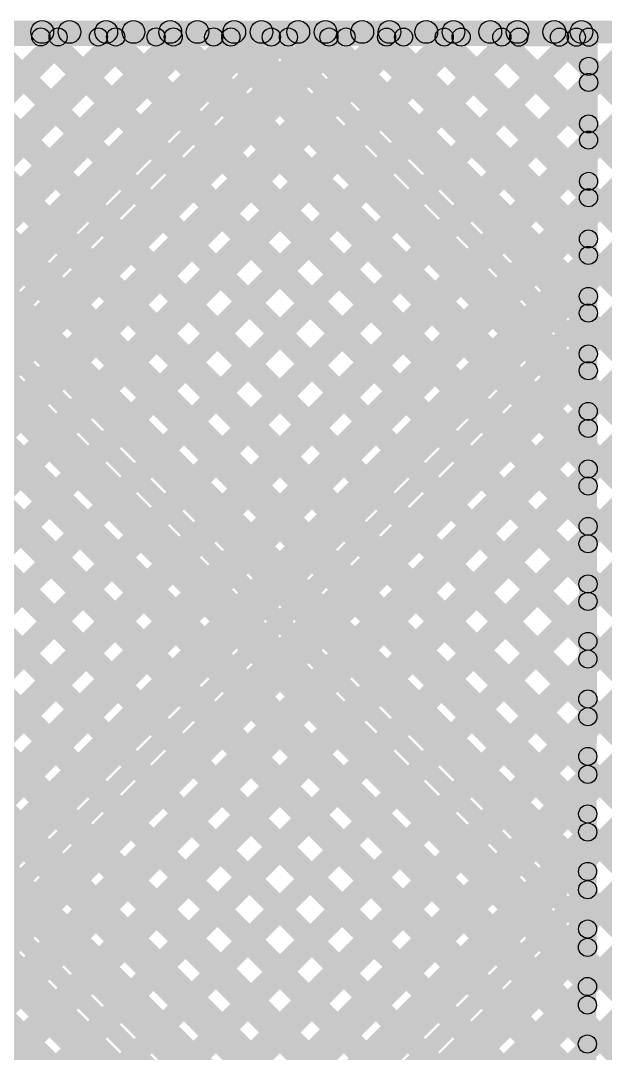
# Model space of a CAD drawing. Header units: millimetres. Extents: x 0.02 to 3.53, y 0 to 2.66.
# Drawn here: x 1.7535 to 2.0119, y 2.2044 to 2.6609 of the extents above; entities that cross this region are included whole.
import ezdxf

# ---------------------------------------------------------------- set-up
doc = ezdxf.new("R2010")
doc.units = ezdxf.units.MM
doc.header["$MEASUREMENT"] = 0
doc.layers.add('BottomLayer', color=5, linetype='Continuous')
doc.layers.add('TopLayer', color=1, linetype='Continuous')

msp = doc.modelspace()

# ---------------------------------------------------------------- hatches: boundary and pattern name
at = {"layer": 'BottomLayer'}
for points in [[(0.1, 2.65091), (0.1, 2.66091), (3.44331, 2.66091), (3.44331, 2.65091)], [(0.10229, 2.65044), (0.1023, 2.65844), (2.00453, 2.65761), (2.00453, 2.64961)], [(1.12857, 2.00233), (1.1215, 2.0094), (1.77154, 2.65944), (1.77861, 2.65237)], [(1.15686, 2.00233), (1.14978, 2.0094), (1.79982, 2.65944), (1.8069, 2.65237)], [(1.18514, 2.00233), (1.17807, 2.0094), (1.82811, 2.65944), (1.83518, 2.65237)], [(1.21342, 2.00233), (1.20635, 2.0094), (1.85639, 2.65944), (1.86346, 2.65237)], [(1.24125, 2.00187), (1.23418, 2.00894), (1.88468, 2.65944), (1.89175, 2.65237)], [(1.25573, 1.98807), (1.24866, 1.99514), (1.91296, 2.65944), (1.92003, 2.65237)], [(1.26247, 1.96653), (1.2554, 1.9736), (1.94125, 2.65944), (1.94832, 2.65237)], [(1.29076, 1.96653), (1.28369, 1.9736), (1.96953, 2.65944), (1.9766, 2.65237)], [(1.30695, 2.65237), (1.31403, 2.65944), (1.99987, 1.9736), (1.9928, 1.96653)], [(1.31904, 1.96653), (1.31197, 1.9736), (1.99781, 2.65944), (2.00489, 2.65237)], [(1.33524, 2.65237), (1.34231, 2.65944), (2.02815, 1.9736), (2.02108, 1.96653)], [(1.34733, 1.96653), (1.34026, 1.9736), (2.0261, 2.65944), (2.03317, 2.65237)], [(1.36352, 2.65237), (1.37059, 2.65944), (2.05644, 1.9736), (2.04937, 1.96653)], [(1.37561, 1.96653), (1.36854, 1.9736), (2.05438, 2.65944), (2.06145, 2.65237)], [(1.39181, 2.65237), (1.39888, 2.65944), (2.08472, 1.9736), (2.07765, 1.96653)], [(1.4039, 1.96653), (1.39682, 1.9736), (2.08267, 2.65944), (2.08974, 2.65237)], [(1.42009, 2.65237), (1.42716, 2.65944), (2.113, 1.9736), (2.10593, 1.96653)], [(1.43218, 1.96653), (1.42511, 1.9736), (2.11095, 2.65944), (2.11802, 2.65237)], [(1.44838, 2.65237), (1.45545, 2.65944), (2.14129, 1.9736), (2.13422, 1.96653)], [(1.46046, 1.96653), (1.45339, 1.9736), (2.13924, 2.65944), (2.14631, 2.65237)], [(1.47666, 2.65237), (1.48373, 2.65944), (2.16957, 1.9736), (2.1625, 1.96653)], [(1.48875, 1.96653), (1.48168, 1.9736), (2.16752, 2.65944), (2.17459, 2.65237)], [(1.50494, 2.65237), (1.51202, 2.65944), (2.19786, 1.9736), (2.19079, 1.96653)], [(1.51703, 1.96653), (1.50996, 1.9736), (2.1958, 2.65944), (2.20288, 2.65237)], [(1.53323, 2.65237), (1.5403, 2.65944), (2.22614, 1.9736), (2.21907, 1.96653)], [(1.54532, 1.96653), (1.53825, 1.9736), (2.22409, 2.65944), (2.23116, 2.65237)], [(1.56151, 2.65237), (1.56858, 2.65944), (2.25443, 1.9736), (2.24736, 1.96653)], [(1.5736, 1.96653), (1.56653, 1.9736), (2.25237, 2.65944), (2.25944, 2.65237)], [(1.5898, 2.65237), (1.59687, 2.65944), (2.28271, 1.9736), (2.27564, 1.96653)], [(1.60189, 1.96653), (1.59481, 1.9736), (2.28066, 2.65944), (2.28773, 2.65237)], [(1.61808, 2.65237), (1.62515, 2.65944), (2.311, 1.9736), (2.30392, 1.96653)], [(1.63017, 1.96653), (1.6231, 1.9736), (2.30894, 2.65944), (2.31601, 2.65237)], [(1.64637, 2.65237), (1.65344, 2.65944), (2.33928, 1.9736), (2.33221, 1.96653)], [(1.65845, 1.96653), (1.65138, 1.9736), (2.33723, 2.65944), (2.3443, 2.65237)], [(1.67465, 2.65237), (1.68172, 2.65944), (2.36756, 1.9736), (2.36049, 1.96653)], [(1.68674, 1.96653), (1.67967, 1.9736), (2.36551, 2.65944), (2.37258, 2.65237)], [(1.70293, 2.65237), (1.71001, 2.65944), (2.39585, 1.9736), (2.38878, 1.96653)], [(1.71502, 1.96653), (1.70795, 1.9736), (2.39379, 2.65944), (2.40087, 2.65237)], [(1.73122, 2.65237), (1.73829, 2.65944), (2.42413, 1.9736), (2.41706, 1.96653)], [(1.74331, 1.96653), (1.73624, 1.9736), (2.42208, 2.65944), (2.42915, 2.65237)], [(1.7595, 2.65237), (1.76657, 2.65944), (2.45242, 1.9736), (2.44535, 1.96653)], [(1.77159, 1.96653), (1.76452, 1.9736), (2.45036, 2.65944), (2.45743, 2.65237)], [(1.78779, 2.65237), (1.79486, 2.65944), (2.4807, 1.9736), (2.47363, 1.96653)], [(1.81607, 2.65237), (1.82314, 2.65944), (2.50899, 1.9736), (2.50191, 1.96653)], [(1.84436, 2.65237), (1.85143, 2.65944), (2.53727, 1.9736), (2.5302, 1.96653)], [(1.87264, 2.65237), (1.87971, 2.65944), (2.56555, 1.9736), (2.55848, 1.96653)], [(1.90092, 2.65237), (1.908, 2.65944), (2.59384, 1.9736), (2.58677, 1.96653)], [(1.92921, 2.65237), (1.93628, 2.65944), (2.62212, 1.9736), (2.61505, 1.96653)], [(1.95749, 2.65237), (1.96456, 2.65944), (2.65041, 1.9736), (2.64334, 1.96653)], [(1.98578, 2.65237), (1.99285, 2.65944), (2.67869, 1.9736), (2.67162, 1.96653)], [(1.14892, 2.02692), (1.14326, 2.03258), (1.76722, 2.65654), (1.77288, 2.65088)], [(1.17436, 2.02691), (1.1687, 2.03256), (1.79267, 2.65653), (1.79833, 2.65087)], [(1.19981, 2.0269), (1.19415, 2.03255), (1.81811, 2.65652), (1.82377, 2.65086)], [(1.22525, 2.02689), (1.21959, 2.03254), (1.84356, 2.65651), (1.84921, 2.65085)], [(1.2507, 2.02687), (1.24504, 2.03253), (1.869, 2.6565), (1.87466, 2.65084)], [(1.27614, 2.02686), (1.27048, 2.03252), (1.89445, 2.65648), (1.9001, 2.65083)], [(1.30158, 2.02685), (1.29593, 2.03251), (1.91989, 2.65647), (1.92555, 2.65082)], [(1.30116, 2.65109), (1.30682, 2.65674), (1.93133, 2.03223), (1.92567, 2.02658)], [(1.32703, 2.02684), (1.32137, 2.0325), (1.94534, 2.65646), (1.95099, 2.65081)], [(1.32663, 2.65107), (1.33229, 2.65673), (1.9568, 2.03222), (1.95114, 2.02657)], [(1.35247, 2.02683), (1.34682, 2.03249), (1.97078, 2.65645), (1.97644, 2.65079)], [(1.3521, 2.65106), (1.35775, 2.65672), (1.98226, 2.03221), (1.97661, 2.02656)], [(1.37792, 2.02682), (1.37226, 2.03248), (1.99623, 2.65644), (2.00188, 2.65078)], [(1.37756, 2.65105), (1.38322, 2.65671), (2.00653, 2.0334), (2.00088, 2.02774)], [(1.37757, 2.65105), (1.38322, 2.65671), (2.00653, 2.0334), (2.00088, 2.02774)], [(1.40303, 2.65104), (1.40869, 2.6567), (2.00657, 2.05882), (2.00091, 2.05317)], [(1.4285, 2.65103), (1.43416, 2.65669), (2.0066, 2.08424), (2.00094, 2.07859)], [(1.45397, 2.65102), (1.45963, 2.65668), (2.00663, 2.10967), (2.00098, 2.10401)], [(1.47944, 2.65101), (1.48509, 2.65666), (2.00667, 2.13509), (2.00101, 2.12943)], [(1.5049, 2.651), (1.51056, 2.65665), (2.0067, 2.16051), (2.00105, 2.15485)], [(1.53037, 2.65099), (1.53603, 2.65664), (2.00674, 2.18593), (2.00108, 2.18028)], [(1.55584, 2.65097), (1.56149, 2.65663), (2.00677, 2.21135), (2.00111, 2.2057)], [(1.5813, 2.65096), (1.58696, 2.65662), (2.0068, 2.23678), (2.00115, 2.23112)], [(1.60677, 2.65095), (1.61243, 2.65661), (2.00684, 2.2622), (2.00118, 2.25654)], [(1.63224, 2.65094), (1.63789, 2.6566), (2.00687, 2.28762), (2.00121, 2.28196)], [(1.6577, 2.65093), (1.66336, 2.65659), (2.0069, 2.31304), (2.00125, 2.30739)], [(1.68317, 2.65092), (1.68883, 2.65658), (2.00694, 2.33846), (2.00128, 2.33281)], [(1.70864, 2.65091), (1.71429, 2.65657), (2.00697, 2.36389), (2.00132, 2.35823)], [(1.7341, 2.6509), (1.73976, 2.65655), (2.00701, 2.38931), (2.00135, 2.38365)], [(1.75957, 2.65089), (1.76523, 2.65654), (2.00704, 2.41473), (2.00138, 2.40907)], [(1.78504, 2.65088), (1.79069, 2.65653), (2.00707, 2.44015), (2.00142, 2.4345)], [(1.8105, 2.65086), (1.81616, 2.65652), (2.00711, 2.46558), (2.00145, 2.45992)], [(1.83597, 2.65085), (1.84163, 2.65651), (2.00714, 2.491), (2.00148, 2.48534)], [(1.86144, 2.65084), (1.8671, 2.6565), (2.00717, 2.51642), (2.00152, 2.51076)], [(1.88691, 2.65083), (1.89256, 2.65649), (2.00721, 2.54184), (2.00155, 2.53618)], [(1.91237, 2.65082), (1.91803, 2.65648), (2.00724, 2.56726), (2.00159, 2.56161)], [(1.93784, 2.65081), (1.9435, 2.65647), (2.00728, 2.59269), (2.00162, 2.58703)], [(1.96331, 2.6508), (1.96896, 2.65645), (2.00731, 2.61811), (2.00165, 2.61245)], [(1.98877, 2.65079), (1.99443, 2.65644), (2.00734, 2.64353), (2.00169, 2.63787)], [(2.0077, 2.02937), (1.9997, 2.02938), (2.00053, 2.65361), (2.00853, 2.6536)], [(1.40336, 2.02681), (1.39771, 2.03246), (2.00168, 2.63644), (2.00733, 2.63078)], [(1.42881, 2.0268), (1.42315, 2.03245), (2.00164, 2.61095), (2.0073, 2.60529)], [(1.45425, 2.02679), (1.4486, 2.03244), (2.00161, 2.58546), (2.00727, 2.5798)], [(1.4797, 2.02677), (1.47404, 2.03243), (2.00158, 2.55997), (2.00723, 2.55431)], [(1.50514, 2.02676), (1.49949, 2.03242), (2.00154, 2.53448), (2.0072, 2.52882)], [(1.53059, 2.02675), (1.52493, 2.03241), (2.00151, 2.50899), (2.00716, 2.50333)], [(1.55603, 2.02674), (1.55037, 2.0324), (2.00147, 2.4835), (2.00713, 2.47784)], [(1.58148, 2.02673), (1.57582, 2.03239), (2.00144, 2.45801), (2.0071, 2.45235)], [(1.60692, 2.02672), (1.60126, 2.03238), (2.00141, 2.43252), (2.00706, 2.42686)], [(1.63237, 2.02671), (1.62671, 2.03236), (2.00137, 2.40703), (2.00703, 2.40137)], [(1.65781, 2.0267), (1.65215, 2.03235), (2.00134, 2.38154), (2.007, 2.37588)], [(1.68326, 2.02669), (1.6776, 2.03234), (2.0013, 2.35605), (2.00696, 2.35039)], [(1.7087, 2.02667), (1.70304, 2.03233), (2.00127, 2.33056), (2.00693, 2.3249)], [(1.73414, 2.02666), (1.72849, 2.03232), (2.00124, 2.30507), (2.00689, 2.29941)], [(1.75959, 2.02665), (1.75393, 2.03231), (2.0012, 2.27958), (2.00686, 2.27392)], [(1.78503, 2.02664), (1.77938, 2.0323), (2.00117, 2.25409), (2.00683, 2.24843)], [(1.81048, 2.02663), (1.80482, 2.03229), (2.00114, 2.2286), (2.00679, 2.22294)]]:
    msp.add_hatch(color=5, dxfattribs=at).paths.add_polyline_path(points)
h = msp.add_hatch(color=5, dxfattribs=at)
edge = h.paths.add_edge_path()
edge.add_arc((1.76304, 2.65591), 0.005, 0, 360)
h = msp.add_hatch(color=5, dxfattribs=at)
edge = h.paths.add_edge_path()
edge.add_arc((1.7624, 2.65371), 0.004, 0, 360)
h = msp.add_hatch(color=5, dxfattribs=at)
edge = h.paths.add_edge_path()
edge.add_arc((1.77005, 2.65371), 0.004, 0, 360)
h = msp.add_hatch(color=5, dxfattribs=at)
edge = h.paths.add_edge_path()
edge.add_arc((1.77508, 2.65591), 0.005, 0, 360)
h = msp.add_hatch(color=5, dxfattribs=at)
edge = h.paths.add_edge_path()
edge.add_arc((1.78787, 2.6537), 0.004, 0, 360)
h = msp.add_hatch(color=5, dxfattribs=at)
edge = h.paths.add_edge_path()
edge.add_arc((1.79132, 2.65591), 0.005, 0, 360)
h = msp.add_hatch(color=5, dxfattribs=at)
edge = h.paths.add_edge_path()
edge.add_arc((1.7955, 2.6537), 0.004, 0, 360)
h = msp.add_hatch(color=5, dxfattribs=at)
edge = h.paths.add_edge_path()
edge.add_arc((1.80336, 2.65591), 0.005, 0, 360)
h = msp.add_hatch(color=5, dxfattribs=at)
edge = h.paths.add_edge_path()
edge.add_arc((1.81333, 2.65369), 0.004, 0, 360)
h = msp.add_hatch(color=5, dxfattribs=at)
edge = h.paths.add_edge_path()
edge.add_arc((1.81961, 2.65591), 0.005, 0, 360)
h = msp.add_hatch(color=5, dxfattribs=at)
edge = h.paths.add_edge_path()
edge.add_arc((1.82094, 2.65369), 0.004, 0, 360)
h = msp.add_hatch(color=5, dxfattribs=at)
edge = h.paths.add_edge_path()
edge.add_arc((1.83164, 2.65591), 0.005, 0, 360)
h = msp.add_hatch(color=5, dxfattribs=at)
edge = h.paths.add_edge_path()
edge.add_arc((1.8388, 2.65368), 0.004, 0, 360)
h = msp.add_hatch(color=5, dxfattribs=at)
edge = h.paths.add_edge_path()
edge.add_arc((1.84639, 2.65368), 0.004, 0, 360)
h = msp.add_hatch(color=5, dxfattribs=at)
edge = h.paths.add_edge_path()
edge.add_arc((1.84789, 2.65591), 0.005, 0, 360)
h = msp.add_hatch(color=5, dxfattribs=at)
edge = h.paths.add_edge_path()
edge.add_arc((1.85993, 2.65591), 0.005, 0, 360)
h = msp.add_hatch(color=5, dxfattribs=at)
edge = h.paths.add_edge_path()
edge.add_arc((1.86427, 2.65367), 0.004, 0, 360)
h = msp.add_hatch(color=5, dxfattribs=at)
edge = h.paths.add_edge_path()
edge.add_arc((1.87183, 2.65367), 0.004, 0, 360)
h = msp.add_hatch(color=5, dxfattribs=at)
edge = h.paths.add_edge_path()
edge.add_arc((1.87618, 2.65591), 0.005, 0, 360)
h = msp.add_hatch(color=5, dxfattribs=at)
edge = h.paths.add_edge_path()
edge.add_arc((1.88821, 2.65591), 0.005, 0, 360)
h = msp.add_hatch(color=5, dxfattribs=at)
edge = h.paths.add_edge_path()
edge.add_arc((1.88973, 2.65366), 0.004, 0, 360)
h = msp.add_hatch(color=5, dxfattribs=at)
edge = h.paths.add_edge_path()
edge.add_arc((1.89728, 2.65366), 0.004, 0, 360)
h = msp.add_hatch(color=5, dxfattribs=at)
edge = h.paths.add_edge_path()
edge.add_arc((1.90446, 2.65591), 0.005, 0, 360)
h = msp.add_hatch(color=5, dxfattribs=at)
edge = h.paths.add_edge_path()
edge.add_arc((1.9152, 2.65365), 0.004, 0, 360)
h = msp.add_hatch(color=5, dxfattribs=at)
edge = h.paths.add_edge_path()
edge.add_arc((1.9165, 2.65591), 0.005, 0, 360)
h = msp.add_hatch(color=5, dxfattribs=at)
edge = h.paths.add_edge_path()
edge.add_arc((1.92272, 2.65364), 0.004, 0, 360)
h = msp.add_hatch(color=5, dxfattribs=at)
edge = h.paths.add_edge_path()
edge.add_arc((1.93274, 2.65591), 0.005, 0, 360)
h = msp.add_hatch(color=5, dxfattribs=at)
edge = h.paths.add_edge_path()
edge.add_arc((1.94067, 2.65364), 0.004, 0, 360)
h = msp.add_hatch(color=5, dxfattribs=at)
edge = h.paths.add_edge_path()
edge.add_arc((1.94478, 2.65591), 0.005, 0, 360)
h = msp.add_hatch(color=5, dxfattribs=at)
edge = h.paths.add_edge_path()
edge.add_arc((1.94816, 2.65363), 0.004, 0, 360)
h = msp.add_hatch(color=5, dxfattribs=at)
edge = h.paths.add_edge_path()
edge.add_arc((1.96103, 2.65591), 0.005, 0, 360)
h = msp.add_hatch(color=5, dxfattribs=at)
edge = h.paths.add_edge_path()
edge.add_arc((1.96613, 2.65363), 0.004, 0, 360)
h = msp.add_hatch(color=5, dxfattribs=at)
edge = h.paths.add_edge_path()
edge.add_arc((1.97307, 2.65591), 0.005, 0, 360)
h = msp.add_hatch(color=5, dxfattribs=at)
edge = h.paths.add_edge_path()
edge.add_arc((1.97361, 2.65362), 0.004, 0, 360)
h = msp.add_hatch(color=5, dxfattribs=at)
edge = h.paths.add_edge_path()
edge.add_arc((1.98931, 2.65591), 0.005, 0, 360)
h = msp.add_hatch(color=5, dxfattribs=at)
edge = h.paths.add_edge_path()
edge.add_arc((1.9916, 2.65361), 0.004, 0, 360)
h = msp.add_hatch(color=5, dxfattribs=at)
edge = h.paths.add_edge_path()
edge.add_arc((1.99905, 2.65361), 0.004, 0, 360)
h = msp.add_hatch(color=5, dxfattribs=at)
edge = h.paths.add_edge_path()
edge.add_arc((2.00135, 2.65591), 0.005, 0, 360)
h = msp.add_hatch(color=5, dxfattribs=at)
edge = h.paths.add_edge_path()
edge.add_arc((2.00453, 2.65361), 0.004, 0, 360)
h = msp.add_hatch(color=5, dxfattribs=at)
edge = h.paths.add_edge_path()
edge.add_arc((2.00453, 2.65361), 0.004, 0, 360)
h = msp.add_hatch(color=5, dxfattribs=at)
edge = h.paths.add_edge_path()
edge.add_arc((2.00451, 2.6407), 0.004, 0, 360)
h = msp.add_hatch(color=5, dxfattribs=at)
edge = h.paths.add_edge_path()
edge.add_arc((2.00451, 2.63361), 0.004, 0, 360)
h = msp.add_hatch(color=5, dxfattribs=at)
edge = h.paths.add_edge_path()
edge.add_arc((2.00448, 2.61528), 0.004, 0, 360)
h = msp.add_hatch(color=5, dxfattribs=at)
edge = h.paths.add_edge_path()
edge.add_arc((2.00447, 2.60812), 0.004, 0, 360)
h = msp.add_hatch(color=5, dxfattribs=at)
edge = h.paths.add_edge_path()
edge.add_arc((2.00445, 2.58986), 0.004, 0, 360)
h = msp.add_hatch(color=5, dxfattribs=at)
edge = h.paths.add_edge_path()
edge.add_arc((2.00444, 2.58263), 0.004, 0, 360)
h = msp.add_hatch(color=5, dxfattribs=at)
edge = h.paths.add_edge_path()
edge.add_arc((2.00441, 2.56444), 0.004, 0, 360)
h = msp.add_hatch(color=5, dxfattribs=at)
edge = h.paths.add_edge_path()
edge.add_arc((2.0044, 2.55714), 0.004, 0, 360)
h = msp.add_hatch(color=5, dxfattribs=at)
edge = h.paths.add_edge_path()
edge.add_arc((2.00438, 2.53901), 0.004, 0, 360)
h = msp.add_hatch(color=5, dxfattribs=at)
edge = h.paths.add_edge_path()
edge.add_arc((2.00437, 2.53165), 0.004, 0, 360)
h = msp.add_hatch(color=5, dxfattribs=at)
edge = h.paths.add_edge_path()
edge.add_arc((2.00435, 2.51359), 0.004, 0, 360)
h = msp.add_hatch(color=5, dxfattribs=at)
edge = h.paths.add_edge_path()
edge.add_arc((2.00434, 2.50616), 0.004, 0, 360)
h = msp.add_hatch(color=5, dxfattribs=at)
edge = h.paths.add_edge_path()
edge.add_arc((2.00431, 2.48817), 0.004, 0, 360)
h = msp.add_hatch(color=5, dxfattribs=at)
edge = h.paths.add_edge_path()
edge.add_arc((2.0043, 2.48067), 0.004, 0, 360)
h = msp.add_hatch(color=5, dxfattribs=at)
edge = h.paths.add_edge_path()
edge.add_arc((2.00428, 2.46275), 0.004, 0, 360)
h = msp.add_hatch(color=5, dxfattribs=at)
edge = h.paths.add_edge_path()
edge.add_arc((2.00427, 2.45518), 0.004, 0, 360)
h = msp.add_hatch(color=5, dxfattribs=at)
edge = h.paths.add_edge_path()
edge.add_arc((2.00425, 2.43732), 0.004, 0, 360)
h = msp.add_hatch(color=5, dxfattribs=at)
edge = h.paths.add_edge_path()
edge.add_arc((2.00423, 2.42969), 0.004, 0, 360)
h = msp.add_hatch(color=5, dxfattribs=at)
edge = h.paths.add_edge_path()
edge.add_arc((2.00421, 2.4119), 0.004, 0, 360)
h = msp.add_hatch(color=5, dxfattribs=at)
edge = h.paths.add_edge_path()
edge.add_arc((2.0042, 2.4042), 0.004, 0, 360)
h = msp.add_hatch(color=5, dxfattribs=at)
edge = h.paths.add_edge_path()
edge.add_arc((2.00418, 2.38648), 0.004, 0, 360)
h = msp.add_hatch(color=5, dxfattribs=at)
edge = h.paths.add_edge_path()
edge.add_arc((2.00417, 2.37871), 0.004, 0, 360)
h = msp.add_hatch(color=5, dxfattribs=at)
edge = h.paths.add_edge_path()
edge.add_arc((2.00414, 2.36106), 0.004, 0, 360)
h = msp.add_hatch(color=5, dxfattribs=at)
edge = h.paths.add_edge_path()
edge.add_arc((2.00413, 2.35322), 0.004, 0, 360)
h = msp.add_hatch(color=5, dxfattribs=at)
edge = h.paths.add_edge_path()
edge.add_arc((2.00411, 2.33564), 0.004, 0, 360)
h = msp.add_hatch(color=5, dxfattribs=at)
edge = h.paths.add_edge_path()
edge.add_arc((2.0041, 2.32773), 0.004, 0, 360)
h = msp.add_hatch(color=5, dxfattribs=at)
edge = h.paths.add_edge_path()
edge.add_arc((2.00408, 2.31021), 0.004, 0, 360)
h = msp.add_hatch(color=5, dxfattribs=at)
edge = h.paths.add_edge_path()
edge.add_arc((2.00407, 2.30224), 0.004, 0, 360)
h = msp.add_hatch(color=5, dxfattribs=at)
edge = h.paths.add_edge_path()
edge.add_arc((2.00404, 2.28479), 0.004, 0, 360)
h = msp.add_hatch(color=5, dxfattribs=at)
edge = h.paths.add_edge_path()
edge.add_arc((2.00403, 2.27675), 0.004, 0, 360)
h = msp.add_hatch(color=5, dxfattribs=at)
edge = h.paths.add_edge_path()
edge.add_arc((2.00401, 2.25937), 0.004, 0, 360)
h = msp.add_hatch(color=5, dxfattribs=at)
edge = h.paths.add_edge_path()
edge.add_arc((2.004, 2.25126), 0.004, 0, 360)
h = msp.add_hatch(color=5, dxfattribs=at)
edge = h.paths.add_edge_path()
edge.add_arc((2.00398, 2.23395), 0.004, 0, 360)
h = msp.add_hatch(color=5, dxfattribs=at)
edge = h.paths.add_edge_path()
edge.add_arc((2.00396, 2.22577), 0.004, 0, 360)
h = msp.add_hatch(color=5, dxfattribs=at)
edge = h.paths.add_edge_path()
edge.add_arc((2.00394, 2.20853), 0.004, 0, 360)
at = {"layer": 'TopLayer'}
for points in [[(0.1, 2.65091), (0.1, 2.66091), (3.44331, 2.66091), (3.44331, 2.65091)], [(0.10229, 2.65044), (0.1023, 2.65844), (2.00453, 2.65761), (2.00453, 2.64961)], [(1.09113, 1.96488), (1.08405, 1.97196), (1.77154, 2.65944), (1.77861, 2.65237)], [(1.11941, 1.96488), (1.11234, 1.97196), (1.79982, 2.65944), (1.8069, 2.65237)], [(1.14753, 1.96472), (1.14046, 1.97179), (1.82811, 2.65944), (1.83518, 2.65237)], [(1.16674, 1.95565), (1.15967, 1.96272), (1.85639, 2.65944), (1.86346, 2.65237)], [(1.24125, 2.00187), (1.23418, 2.00894), (1.88468, 2.65944), (1.89175, 2.65237)], [(1.25573, 1.98807), (1.24866, 1.99514), (1.91296, 2.65944), (1.92003, 2.65237)], [(1.25659, 1.96064), (1.24951, 1.96771), (1.94125, 2.65944), (1.94832, 2.65237)], [(1.25659, 1.90407), (1.24951, 1.91114), (1.99781, 2.65944), (2.00489, 2.65237)], [(1.25659, 1.93235), (1.24951, 1.93942), (1.96953, 2.65944), (1.9766, 2.65237)], [(1.27835, 1.89755), (1.27127, 1.90462), (2.0261, 2.65944), (2.03317, 2.65237)], [(1.30873, 1.89965), (1.30166, 1.90672), (2.05438, 2.65944), (2.06145, 2.65237)], [(1.30695, 2.65237), (1.31403, 2.65944), (2.06924, 1.90423), (2.06217, 1.89715)], [(1.33795, 1.90058), (1.33087, 1.90765), (2.08267, 2.65944), (2.08974, 2.65237)], [(1.33524, 2.65237), (1.34231, 2.65944), (2.09484, 1.90691), (2.08777, 1.89984)], [(1.3653, 1.89965), (1.35823, 1.90672), (2.11095, 2.65944), (2.11802, 2.65237)], [(1.36352, 2.65237), (1.37059, 2.65944), (2.12312, 1.90691), (2.11605, 1.89984)], [(1.38407, 1.89013), (1.377, 1.89721), (2.13924, 2.65944), (2.14631, 2.65237)], [(1.38407, 1.86185), (1.377, 1.86892), (2.16752, 2.65944), (2.17459, 2.65237)], [(1.39181, 2.65237), (1.39888, 2.65944), (2.15141, 1.90691), (2.14433, 1.89984)], [(1.42009, 2.65237), (1.42716, 2.65944), (2.21612, 1.87049), (2.20905, 1.86341)], [(1.44715, 1.89665), (1.44008, 1.90372), (2.1958, 2.65944), (2.20288, 2.65237)], [(1.44838, 2.65237), (1.45545, 2.65944), (2.21612, 1.89877), (2.20905, 1.8917)], [(1.47544, 1.89665), (1.46836, 1.90372), (2.22409, 2.65944), (2.23116, 2.65237)], [(1.47666, 2.65237), (1.48373, 2.65944), (2.23926, 1.90391), (2.23219, 1.89684)], [(1.50372, 1.89665), (1.49665, 1.90372), (2.25237, 2.65944), (2.25944, 2.65237)], [(1.50494, 2.65237), (1.51202, 2.65944), (2.26754, 1.90391), (2.26047, 1.89684)], [(1.52332, 1.88796), (1.51625, 1.89503), (2.28066, 2.65944), (2.28773, 2.65237)], [(1.53323, 2.65237), (1.5403, 2.65944), (2.29583, 1.90391), (2.28876, 1.89684)], [(1.5516, 1.88796), (1.54453, 1.89503), (2.30894, 2.65944), (2.31601, 2.65237)], [(1.56151, 2.65237), (1.56858, 2.65944), (2.3328, 1.89523), (2.32573, 1.88816)], [(1.57161, 1.87969), (1.56454, 1.88676), (2.33723, 2.65944), (2.3443, 2.65237)], [(1.58551, 1.8653), (1.57844, 1.87237), (2.36551, 2.65944), (2.37258, 2.65237)], [(1.5897, 1.84121), (1.58263, 1.84828), (2.39379, 2.65944), (2.40087, 2.65237)], [(1.5897, 1.78464), (1.58263, 1.79171), (2.45036, 2.65944), (2.45743, 2.65237)], [(1.5897, 1.81292), (1.58263, 1.81999), (2.42208, 2.65944), (2.42915, 2.65237)], [(1.5898, 2.65237), (1.59687, 2.65944), (2.34751, 1.9088), (2.34044, 1.90173)], [(1.61808, 2.65237), (1.62515, 2.65944), (2.36166, 1.92294), (2.35459, 1.91587)], [(1.64637, 2.65237), (1.65344, 2.65944), (2.3834, 1.92948), (2.37633, 1.92241)], [(1.67465, 2.65237), (1.68172, 2.65944), (2.41168, 1.92948), (2.40461, 1.92241)], [(1.70293, 2.65237), (1.71001, 2.65944), (2.45463, 1.91482), (2.44756, 1.90775)], [(1.73122, 2.65237), (1.73829, 2.65944), (2.44591, 1.95182), (2.43884, 1.94475)], [(1.7595, 2.65237), (1.76657, 2.65944), (2.4581, 1.96792), (2.45103, 1.96085)], [(1.78779, 2.65237), (1.79486, 2.65944), (2.48114, 1.97316), (2.47407, 1.96609)], [(1.81607, 2.65237), (1.82314, 2.65944), (2.99267, 1.48991), (2.9856, 1.48284)], [(1.84436, 2.65237), (1.85143, 2.65944), (3.00693, 1.50394), (2.99986, 1.49687)], [(1.87264, 2.65237), (1.87971, 2.65944), (3.03507, 1.50408), (3.028, 1.49701)], [(1.90092, 2.65237), (1.908, 2.65944), (3.44684, 1.12059), (3.43977, 1.11352)], [(1.92921, 2.65237), (1.93628, 2.65944), (3.44684, 1.14888), (3.43977, 1.14181)], [(1.95749, 2.65237), (1.96456, 2.65944), (3.44684, 1.17716), (3.43977, 1.17009)], [(1.98578, 2.65237), (1.99285, 2.65944), (3.44684, 1.20545), (3.43977, 1.19838)], [(1.14892, 2.02692), (1.14326, 2.03258), (1.76722, 2.65654), (1.77288, 2.65088)], [(1.17436, 2.02691), (1.1687, 2.03256), (1.79267, 2.65653), (1.79833, 2.65087)], [(1.19981, 2.0269), (1.19415, 2.03255), (1.81811, 2.65652), (1.82377, 2.65086)], [(1.22525, 2.02689), (1.21959, 2.03254), (1.84356, 2.65651), (1.84921, 2.65085)], [(1.2507, 2.02687), (1.24504, 2.03253), (1.869, 2.6565), (1.87466, 2.65084)], [(1.27614, 2.02686), (1.27048, 2.03252), (1.89445, 2.65648), (1.9001, 2.65083)], [(1.30158, 2.02685), (1.29593, 2.03251), (1.91989, 2.65647), (1.92555, 2.65082)], [(1.30116, 2.65109), (1.30682, 2.65674), (1.93133, 2.03223), (1.92567, 2.02658)], [(1.32703, 2.02684), (1.32137, 2.0325), (1.94534, 2.65646), (1.95099, 2.65081)], [(1.32663, 2.65107), (1.33229, 2.65673), (1.9568, 2.03222), (1.95114, 2.02657)], [(1.35247, 2.02683), (1.34682, 2.03249), (1.97078, 2.65645), (1.97644, 2.65079)], [(1.3521, 2.65106), (1.35775, 2.65672), (1.98226, 2.03221), (1.97661, 2.02656)], [(1.37792, 2.02682), (1.37226, 2.03248), (1.99623, 2.65644), (2.00188, 2.65078)], [(1.37756, 2.65105), (1.38322, 2.65671), (2.00653, 2.0334), (2.00088, 2.02774)], [(1.37757, 2.65105), (1.38322, 2.65671), (2.00653, 2.0334), (2.00088, 2.02774)], [(1.40303, 2.65104), (1.40869, 2.6567), (2.00657, 2.05882), (2.00091, 2.05317)], [(1.4285, 2.65103), (1.43416, 2.65669), (2.0066, 2.08424), (2.00094, 2.07859)], [(1.45397, 2.65102), (1.45963, 2.65668), (2.00663, 2.10967), (2.00098, 2.10401)], [(1.47944, 2.65101), (1.48509, 2.65666), (2.00667, 2.13509), (2.00101, 2.12943)], [(1.5049, 2.651), (1.51056, 2.65665), (2.0067, 2.16051), (2.00105, 2.15485)], [(1.53037, 2.65099), (1.53603, 2.65664), (2.00674, 2.18593), (2.00108, 2.18028)], [(1.55584, 2.65097), (1.56149, 2.65663), (2.00677, 2.21135), (2.00111, 2.2057)], [(1.5813, 2.65096), (1.58696, 2.65662), (2.0068, 2.23678), (2.00115, 2.23112)], [(1.60677, 2.65095), (1.61243, 2.65661), (2.00684, 2.2622), (2.00118, 2.25654)], [(1.63224, 2.65094), (1.63789, 2.6566), (2.00687, 2.28762), (2.00121, 2.28196)], [(1.6577, 2.65093), (1.66336, 2.65659), (2.0069, 2.31304), (2.00125, 2.30739)], [(1.68317, 2.65092), (1.68883, 2.65658), (2.00694, 2.33846), (2.00128, 2.33281)], [(1.70864, 2.65091), (1.71429, 2.65657), (2.00697, 2.36389), (2.00132, 2.35823)], [(1.7341, 2.6509), (1.73976, 2.65655), (2.00701, 2.38931), (2.00135, 2.38365)], [(1.75957, 2.65089), (1.76523, 2.65654), (2.00704, 2.41473), (2.00138, 2.40907)], [(1.78504, 2.65088), (1.79069, 2.65653), (2.00707, 2.44015), (2.00142, 2.4345)], [(1.8105, 2.65086), (1.81616, 2.65652), (2.00711, 2.46558), (2.00145, 2.45992)], [(1.83597, 2.65085), (1.84163, 2.65651), (2.00714, 2.491), (2.00148, 2.48534)], [(1.86144, 2.65084), (1.8671, 2.6565), (2.00717, 2.51642), (2.00152, 2.51076)], [(1.88691, 2.65083), (1.89256, 2.65649), (2.00721, 2.54184), (2.00155, 2.53618)], [(1.91237, 2.65082), (1.91803, 2.65648), (2.00724, 2.56726), (2.00159, 2.56161)], [(1.93784, 2.65081), (1.9435, 2.65647), (2.00728, 2.59269), (2.00162, 2.58703)], [(1.96331, 2.6508), (1.96896, 2.65645), (2.00731, 2.61811), (2.00165, 2.61245)], [(1.98877, 2.65079), (1.99443, 2.65644), (2.00734, 2.64353), (2.00169, 2.63787)], [(2.0077, 2.02937), (1.9997, 2.02938), (2.00053, 2.65361), (2.00853, 2.6536)], [(1.40336, 2.02681), (1.39771, 2.03246), (2.00168, 2.63644), (2.00733, 2.63078)], [(1.42881, 2.0268), (1.42315, 2.03245), (2.00164, 2.61095), (2.0073, 2.60529)], [(1.45425, 2.02679), (1.4486, 2.03244), (2.00161, 2.58546), (2.00727, 2.5798)], [(1.4797, 2.02677), (1.47404, 2.03243), (2.00158, 2.55997), (2.00723, 2.55431)], [(1.50514, 2.02676), (1.49949, 2.03242), (2.00154, 2.53448), (2.0072, 2.52882)], [(1.53059, 2.02675), (1.52493, 2.03241), (2.00151, 2.50899), (2.00716, 2.50333)], [(1.55603, 2.02674), (1.55037, 2.0324), (2.00147, 2.4835), (2.00713, 2.47784)], [(1.58148, 2.02673), (1.57582, 2.03239), (2.00144, 2.45801), (2.0071, 2.45235)], [(1.60692, 2.02672), (1.60126, 2.03238), (2.00141, 2.43252), (2.00706, 2.42686)], [(1.63237, 2.02671), (1.62671, 2.03236), (2.00137, 2.40703), (2.00703, 2.40137)], [(1.65781, 2.0267), (1.65215, 2.03235), (2.00134, 2.38154), (2.007, 2.37588)], [(1.68326, 2.02669), (1.6776, 2.03234), (2.0013, 2.35605), (2.00696, 2.35039)], [(1.7087, 2.02667), (1.70304, 2.03233), (2.00127, 2.33056), (2.00693, 2.3249)], [(1.73414, 2.02666), (1.72849, 2.03232), (2.00124, 2.30507), (2.00689, 2.29941)], [(1.75959, 2.02665), (1.75393, 2.03231), (2.0012, 2.27958), (2.00686, 2.27392)], [(1.78503, 2.02664), (1.77938, 2.0323), (2.00117, 2.25409), (2.00683, 2.24843)], [(1.81048, 2.02663), (1.80482, 2.03229), (2.00114, 2.2286), (2.00679, 2.22294)]]:
    msp.add_hatch(color=1, dxfattribs=at).paths.add_polyline_path(points)
h = msp.add_hatch(color=1, dxfattribs=at)
edge = h.paths.add_edge_path()
edge.add_arc((1.76304, 2.65591), 0.005, 0, 360)
h = msp.add_hatch(color=1, dxfattribs=at)
edge = h.paths.add_edge_path()
edge.add_arc((1.7624, 2.65371), 0.004, 0, 360)
h = msp.add_hatch(color=1, dxfattribs=at)
edge = h.paths.add_edge_path()
edge.add_arc((1.77005, 2.65371), 0.004, 0, 360)
h = msp.add_hatch(color=1, dxfattribs=at)
edge = h.paths.add_edge_path()
edge.add_arc((1.77508, 2.65591), 0.005, 0, 360)
h = msp.add_hatch(color=1, dxfattribs=at)
edge = h.paths.add_edge_path()
edge.add_arc((1.78787, 2.6537), 0.004, 0, 360)
h = msp.add_hatch(color=1, dxfattribs=at)
edge = h.paths.add_edge_path()
edge.add_arc((1.79132, 2.65591), 0.005, 0, 360)
h = msp.add_hatch(color=1, dxfattribs=at)
edge = h.paths.add_edge_path()
edge.add_arc((1.7955, 2.6537), 0.004, 0, 360)
h = msp.add_hatch(color=1, dxfattribs=at)
edge = h.paths.add_edge_path()
edge.add_arc((1.80336, 2.65591), 0.005, 0, 360)
h = msp.add_hatch(color=1, dxfattribs=at)
edge = h.paths.add_edge_path()
edge.add_arc((1.81333, 2.65369), 0.004, 0, 360)
h = msp.add_hatch(color=1, dxfattribs=at)
edge = h.paths.add_edge_path()
edge.add_arc((1.81961, 2.65591), 0.005, 0, 360)
h = msp.add_hatch(color=1, dxfattribs=at)
edge = h.paths.add_edge_path()
edge.add_arc((1.82094, 2.65369), 0.004, 0, 360)
h = msp.add_hatch(color=1, dxfattribs=at)
edge = h.paths.add_edge_path()
edge.add_arc((1.83164, 2.65591), 0.005, 0, 360)
h = msp.add_hatch(color=1, dxfattribs=at)
edge = h.paths.add_edge_path()
edge.add_arc((1.8388, 2.65368), 0.004, 0, 360)
h = msp.add_hatch(color=1, dxfattribs=at)
edge = h.paths.add_edge_path()
edge.add_arc((1.84639, 2.65368), 0.004, 0, 360)
h = msp.add_hatch(color=1, dxfattribs=at)
edge = h.paths.add_edge_path()
edge.add_arc((1.84789, 2.65591), 0.005, 0, 360)
h = msp.add_hatch(color=1, dxfattribs=at)
edge = h.paths.add_edge_path()
edge.add_arc((1.85993, 2.65591), 0.005, 0, 360)
h = msp.add_hatch(color=1, dxfattribs=at)
edge = h.paths.add_edge_path()
edge.add_arc((1.86427, 2.65367), 0.004, 0, 360)
h = msp.add_hatch(color=1, dxfattribs=at)
edge = h.paths.add_edge_path()
edge.add_arc((1.87183, 2.65367), 0.004, 0, 360)
h = msp.add_hatch(color=1, dxfattribs=at)
edge = h.paths.add_edge_path()
edge.add_arc((1.87618, 2.65591), 0.005, 0, 360)
h = msp.add_hatch(color=1, dxfattribs=at)
edge = h.paths.add_edge_path()
edge.add_arc((1.88821, 2.65591), 0.005, 0, 360)
h = msp.add_hatch(color=1, dxfattribs=at)
edge = h.paths.add_edge_path()
edge.add_arc((1.88973, 2.65366), 0.004, 0, 360)
h = msp.add_hatch(color=1, dxfattribs=at)
edge = h.paths.add_edge_path()
edge.add_arc((1.89728, 2.65366), 0.004, 0, 360)
h = msp.add_hatch(color=1, dxfattribs=at)
edge = h.paths.add_edge_path()
edge.add_arc((1.90446, 2.65591), 0.005, 0, 360)
h = msp.add_hatch(color=1, dxfattribs=at)
edge = h.paths.add_edge_path()
edge.add_arc((1.9152, 2.65365), 0.004, 0, 360)
h = msp.add_hatch(color=1, dxfattribs=at)
edge = h.paths.add_edge_path()
edge.add_arc((1.9165, 2.65591), 0.005, 0, 360)
h = msp.add_hatch(color=1, dxfattribs=at)
edge = h.paths.add_edge_path()
edge.add_arc((1.92272, 2.65364), 0.004, 0, 360)
h = msp.add_hatch(color=1, dxfattribs=at)
edge = h.paths.add_edge_path()
edge.add_arc((1.93274, 2.65591), 0.005, 0, 360)
h = msp.add_hatch(color=1, dxfattribs=at)
edge = h.paths.add_edge_path()
edge.add_arc((1.94067, 2.65364), 0.004, 0, 360)
h = msp.add_hatch(color=1, dxfattribs=at)
edge = h.paths.add_edge_path()
edge.add_arc((1.94478, 2.65591), 0.005, 0, 360)
h = msp.add_hatch(color=1, dxfattribs=at)
edge = h.paths.add_edge_path()
edge.add_arc((1.94816, 2.65363), 0.004, 0, 360)
h = msp.add_hatch(color=1, dxfattribs=at)
edge = h.paths.add_edge_path()
edge.add_arc((1.96103, 2.65591), 0.005, 0, 360)
h = msp.add_hatch(color=1, dxfattribs=at)
edge = h.paths.add_edge_path()
edge.add_arc((1.96613, 2.65363), 0.004, 0, 360)
h = msp.add_hatch(color=1, dxfattribs=at)
edge = h.paths.add_edge_path()
edge.add_arc((1.97307, 2.65591), 0.005, 0, 360)
h = msp.add_hatch(color=1, dxfattribs=at)
edge = h.paths.add_edge_path()
edge.add_arc((1.97361, 2.65362), 0.004, 0, 360)
h = msp.add_hatch(color=1, dxfattribs=at)
edge = h.paths.add_edge_path()
edge.add_arc((1.98931, 2.65591), 0.005, 0, 360)
h = msp.add_hatch(color=1, dxfattribs=at)
edge = h.paths.add_edge_path()
edge.add_arc((1.9916, 2.65361), 0.004, 0, 360)
h = msp.add_hatch(color=1, dxfattribs=at)
edge = h.paths.add_edge_path()
edge.add_arc((1.99905, 2.65361), 0.004, 0, 360)
h = msp.add_hatch(color=1, dxfattribs=at)
edge = h.paths.add_edge_path()
edge.add_arc((2.00135, 2.65591), 0.005, 0, 360)
h = msp.add_hatch(color=1, dxfattribs=at)
edge = h.paths.add_edge_path()
edge.add_arc((2.00453, 2.65361), 0.004, 0, 360)
h = msp.add_hatch(color=1, dxfattribs=at)
edge = h.paths.add_edge_path()
edge.add_arc((2.00453, 2.65361), 0.004, 0, 360)
h = msp.add_hatch(color=1, dxfattribs=at)
edge = h.paths.add_edge_path()
edge.add_arc((2.00451, 2.6407), 0.004, 0, 360)
h = msp.add_hatch(color=1, dxfattribs=at)
edge = h.paths.add_edge_path()
edge.add_arc((2.00451, 2.63361), 0.004, 0, 360)
h = msp.add_hatch(color=1, dxfattribs=at)
edge = h.paths.add_edge_path()
edge.add_arc((2.00448, 2.61528), 0.004, 0, 360)
h = msp.add_hatch(color=1, dxfattribs=at)
edge = h.paths.add_edge_path()
edge.add_arc((2.00447, 2.60812), 0.004, 0, 360)
h = msp.add_hatch(color=1, dxfattribs=at)
edge = h.paths.add_edge_path()
edge.add_arc((2.00445, 2.58986), 0.004, 0, 360)
h = msp.add_hatch(color=1, dxfattribs=at)
edge = h.paths.add_edge_path()
edge.add_arc((2.00444, 2.58263), 0.004, 0, 360)
h = msp.add_hatch(color=1, dxfattribs=at)
edge = h.paths.add_edge_path()
edge.add_arc((2.00441, 2.56444), 0.004, 0, 360)
h = msp.add_hatch(color=1, dxfattribs=at)
edge = h.paths.add_edge_path()
edge.add_arc((2.0044, 2.55714), 0.004, 0, 360)
h = msp.add_hatch(color=1, dxfattribs=at)
edge = h.paths.add_edge_path()
edge.add_arc((2.00438, 2.53901), 0.004, 0, 360)
h = msp.add_hatch(color=1, dxfattribs=at)
edge = h.paths.add_edge_path()
edge.add_arc((2.00437, 2.53165), 0.004, 0, 360)
h = msp.add_hatch(color=1, dxfattribs=at)
edge = h.paths.add_edge_path()
edge.add_arc((2.00435, 2.51359), 0.004, 0, 360)
h = msp.add_hatch(color=1, dxfattribs=at)
edge = h.paths.add_edge_path()
edge.add_arc((2.00434, 2.50616), 0.004, 0, 360)
h = msp.add_hatch(color=1, dxfattribs=at)
edge = h.paths.add_edge_path()
edge.add_arc((2.00431, 2.48817), 0.004, 0, 360)
h = msp.add_hatch(color=1, dxfattribs=at)
edge = h.paths.add_edge_path()
edge.add_arc((2.0043, 2.48067), 0.004, 0, 360)
h = msp.add_hatch(color=1, dxfattribs=at)
edge = h.paths.add_edge_path()
edge.add_arc((2.00428, 2.46275), 0.004, 0, 360)
h = msp.add_hatch(color=1, dxfattribs=at)
edge = h.paths.add_edge_path()
edge.add_arc((2.00427, 2.45518), 0.004, 0, 360)
h = msp.add_hatch(color=1, dxfattribs=at)
edge = h.paths.add_edge_path()
edge.add_arc((2.00425, 2.43732), 0.004, 0, 360)
h = msp.add_hatch(color=1, dxfattribs=at)
edge = h.paths.add_edge_path()
edge.add_arc((2.00423, 2.42969), 0.004, 0, 360)
h = msp.add_hatch(color=1, dxfattribs=at)
edge = h.paths.add_edge_path()
edge.add_arc((2.00421, 2.4119), 0.004, 0, 360)
h = msp.add_hatch(color=1, dxfattribs=at)
edge = h.paths.add_edge_path()
edge.add_arc((2.0042, 2.4042), 0.004, 0, 360)
h = msp.add_hatch(color=1, dxfattribs=at)
edge = h.paths.add_edge_path()
edge.add_arc((2.00418, 2.38648), 0.004, 0, 360)
h = msp.add_hatch(color=1, dxfattribs=at)
edge = h.paths.add_edge_path()
edge.add_arc((2.00417, 2.37871), 0.004, 0, 360)
h = msp.add_hatch(color=1, dxfattribs=at)
edge = h.paths.add_edge_path()
edge.add_arc((2.00414, 2.36106), 0.004, 0, 360)
h = msp.add_hatch(color=1, dxfattribs=at)
edge = h.paths.add_edge_path()
edge.add_arc((2.00413, 2.35322), 0.004, 0, 360)
h = msp.add_hatch(color=1, dxfattribs=at)
edge = h.paths.add_edge_path()
edge.add_arc((2.00411, 2.33564), 0.004, 0, 360)
h = msp.add_hatch(color=1, dxfattribs=at)
edge = h.paths.add_edge_path()
edge.add_arc((2.0041, 2.32773), 0.004, 0, 360)
h = msp.add_hatch(color=1, dxfattribs=at)
edge = h.paths.add_edge_path()
edge.add_arc((2.00408, 2.31021), 0.004, 0, 360)
h = msp.add_hatch(color=1, dxfattribs=at)
edge = h.paths.add_edge_path()
edge.add_arc((2.00407, 2.30224), 0.004, 0, 360)
h = msp.add_hatch(color=1, dxfattribs=at)
edge = h.paths.add_edge_path()
edge.add_arc((2.00404, 2.28479), 0.004, 0, 360)
h = msp.add_hatch(color=1, dxfattribs=at)
edge = h.paths.add_edge_path()
edge.add_arc((2.00403, 2.27675), 0.004, 0, 360)
h = msp.add_hatch(color=1, dxfattribs=at)
edge = h.paths.add_edge_path()
edge.add_arc((2.00401, 2.25937), 0.004, 0, 360)
h = msp.add_hatch(color=1, dxfattribs=at)
edge = h.paths.add_edge_path()
edge.add_arc((2.004, 2.25126), 0.004, 0, 360)
h = msp.add_hatch(color=1, dxfattribs=at)
edge = h.paths.add_edge_path()
edge.add_arc((2.00398, 2.23395), 0.004, 0, 360)
h = msp.add_hatch(color=1, dxfattribs=at)
edge = h.paths.add_edge_path()
edge.add_arc((2.00396, 2.22577), 0.004, 0, 360)
h = msp.add_hatch(color=1, dxfattribs=at)
edge = h.paths.add_edge_path()
edge.add_arc((2.00394, 2.20853), 0.004, 0, 360)

# ---------------------------------------------------------------- linework, layer by layer
at = {"layer": 'BottomLayer'}
for centre, radius in [((1.76304, 2.65591), 0.005), ((1.7624, 2.65371), 0.004), ((1.77005, 2.65371), 0.004), ((1.77508, 2.65591), 0.005), ((1.78787, 2.6537), 0.004), ((1.79132, 2.65591), 0.005), ((1.7955, 2.6537), 0.004), ((1.80336, 2.65591), 0.005), ((1.81333, 2.65369), 0.004), ((1.81961, 2.65591), 0.005), ((1.82094, 2.65369), 0.004), ((1.83164, 2.65591), 0.005), ((1.8388, 2.65368), 0.004), ((1.84639, 2.65368), 0.004), ((1.84789, 2.65591), 0.005), ((1.85993, 2.65591), 0.005), ((1.86427, 2.65367), 0.004), ((1.87183, 2.65367), 0.004), ((1.87618, 2.65591), 0.005), ((1.88821, 2.65591), 0.005), ((1.88973, 2.65366), 0.004), ((1.89728, 2.65366), 0.004), ((1.90446, 2.65591), 0.005), ((1.9152, 2.65365), 0.004), ((1.9165, 2.65591), 0.005), ((1.92272, 2.65364), 0.004), ((1.93274, 2.65591), 0.005), ((1.94067, 2.65364), 0.004), ((1.94478, 2.65591), 0.005), ((1.94816, 2.65363), 0.004), ((1.96103, 2.65591), 0.005), ((1.96613, 2.65363), 0.004), ((1.97307, 2.65591), 0.005), ((1.97361, 2.65362), 0.004), ((1.98931, 2.65591), 0.005), ((1.9916, 2.65361), 0.004), ((1.99905, 2.65361), 0.004), ((2.00135, 2.65591), 0.005), ((2.00453, 2.65361), 0.004), ((2.00453, 2.65361), 0.004), ((2.00451, 2.6407), 0.004), ((2.00451, 2.63361), 0.004), ((2.00448, 2.61528), 0.004), ((2.00447, 2.60812), 0.004), ((2.00445, 2.58986), 0.004), ((2.00444, 2.58263), 0.004), ((2.00441, 2.56444), 0.004), ((2.0044, 2.55714), 0.004), ((2.00438, 2.53901), 0.004), ((2.00437, 2.53165), 0.004), ((2.00435, 2.51359), 0.004), ((2.00434, 2.50616), 0.004), ((2.00431, 2.48817), 0.004), ((2.0043, 2.48067), 0.004), ((2.00428, 2.46275), 0.004), ((2.00427, 2.45518), 0.004), ((2.00425, 2.43732), 0.004), ((2.00423, 2.42969), 0.004), ((2.00421, 2.4119), 0.004), ((2.0042, 2.4042), 0.004), ((2.00418, 2.38648), 0.004), ((2.00417, 2.37871), 0.004), ((2.00414, 2.36106), 0.004), ((2.00413, 2.35322), 0.004), ((2.00411, 2.33564), 0.004), ((2.0041, 2.32773), 0.004), ((2.00408, 2.31021), 0.004), ((2.00407, 2.30224), 0.004), ((2.00404, 2.28479), 0.004), ((2.00403, 2.27675), 0.004), ((2.00401, 2.25937), 0.004), ((2.004, 2.25126), 0.004), ((2.00398, 2.23395), 0.004), ((2.00396, 2.22577), 0.004), ((2.00394, 2.20853), 0.004)]:
    msp.add_circle(centre, radius, dxfattribs=at)
at = {"layer": 'TopLayer'}
for centre, radius in [((1.76304, 2.65591), 0.005), ((1.7624, 2.65371), 0.004), ((1.77005, 2.65371), 0.004), ((1.77508, 2.65591), 0.005), ((1.78787, 2.6537), 0.004), ((1.79132, 2.65591), 0.005), ((1.7955, 2.6537), 0.004), ((1.80336, 2.65591), 0.005), ((1.81333, 2.65369), 0.004), ((1.81961, 2.65591), 0.005), ((1.82094, 2.65369), 0.004), ((1.83164, 2.65591), 0.005), ((1.8388, 2.65368), 0.004), ((1.84639, 2.65368), 0.004), ((1.84789, 2.65591), 0.005), ((1.85993, 2.65591), 0.005), ((1.86427, 2.65367), 0.004), ((1.87183, 2.65367), 0.004), ((1.87618, 2.65591), 0.005), ((1.88821, 2.65591), 0.005), ((1.88973, 2.65366), 0.004), ((1.89728, 2.65366), 0.004), ((1.90446, 2.65591), 0.005), ((1.9152, 2.65365), 0.004), ((1.9165, 2.65591), 0.005), ((1.92272, 2.65364), 0.004), ((1.93274, 2.65591), 0.005), ((1.94067, 2.65364), 0.004), ((1.94478, 2.65591), 0.005), ((1.94816, 2.65363), 0.004), ((1.96103, 2.65591), 0.005), ((1.96613, 2.65363), 0.004), ((1.97307, 2.65591), 0.005), ((1.97361, 2.65362), 0.004), ((1.98931, 2.65591), 0.005), ((1.9916, 2.65361), 0.004), ((1.99905, 2.65361), 0.004), ((2.00135, 2.65591), 0.005), ((2.00453, 2.65361), 0.004), ((2.00453, 2.65361), 0.004), ((2.00451, 2.6407), 0.004), ((2.00451, 2.63361), 0.004), ((2.00448, 2.61528), 0.004), ((2.00447, 2.60812), 0.004), ((2.00445, 2.58986), 0.004), ((2.00444, 2.58263), 0.004), ((2.00441, 2.56444), 0.004), ((2.0044, 2.55714), 0.004), ((2.00438, 2.53901), 0.004), ((2.00437, 2.53165), 0.004), ((2.00435, 2.51359), 0.004), ((2.00434, 2.50616), 0.004), ((2.00431, 2.48817), 0.004), ((2.0043, 2.48067), 0.004), ((2.00428, 2.46275), 0.004), ((2.00427, 2.45518), 0.004), ((2.00425, 2.43732), 0.004), ((2.00423, 2.42969), 0.004), ((2.00421, 2.4119), 0.004), ((2.0042, 2.4042), 0.004), ((2.00418, 2.38648), 0.004), ((2.00417, 2.37871), 0.004), ((2.00414, 2.36106), 0.004), ((2.00413, 2.35322), 0.004), ((2.00411, 2.33564), 0.004), ((2.0041, 2.32773), 0.004), ((2.00408, 2.31021), 0.004), ((2.00407, 2.30224), 0.004), ((2.00404, 2.28479), 0.004), ((2.00403, 2.27675), 0.004), ((2.00401, 2.25937), 0.004), ((2.004, 2.25126), 0.004), ((2.00398, 2.23395), 0.004), ((2.00396, 2.22577), 0.004), ((2.00394, 2.20853), 0.004)]:
    msp.add_circle(centre, radius, dxfattribs=at)

doc.saveas('drawing.dxf')
